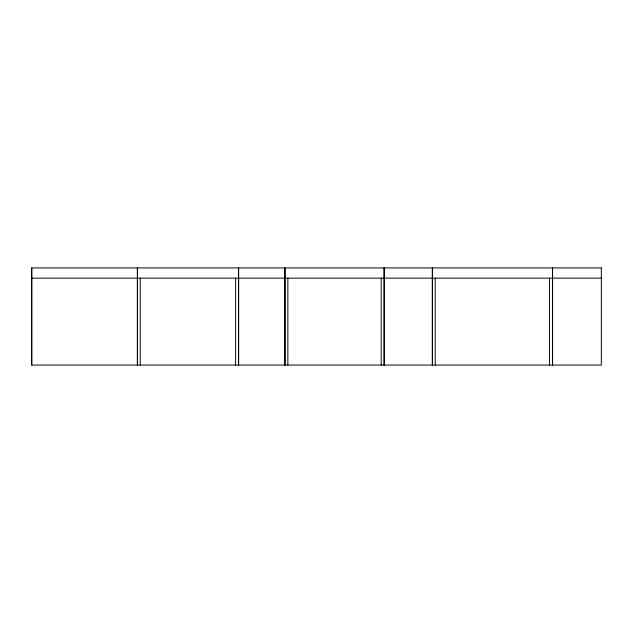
<?xml version="1.0" encoding="UTF-8"?>
<svg xmlns="http://www.w3.org/2000/svg" width="633" height="633" viewBox="0 0 633 633"><rect width="100%" height="100%" fill="white"/><g stroke="black" fill="none" stroke-linecap="round" stroke-linejoin="round"><path stroke-width="0.95" d="M31.65 278.148L601.35 278.148M552.577 267.941L552.577 365.059M552.459 267.941L552.459 365.059M549.555 278.148L549.555 365.059M435.219 278.148L435.219 365.059M432.442 267.941L432.442 365.059M432.315 267.941L432.315 365.059M384.223 267.941L384.223 365.059M384.104 267.941L384.104 365.059M381.201 278.148L381.201 365.059M287.857 278.148L287.857 365.059M285.016 267.941L285.016 365.059M284.89 267.941L284.89 365.059M238.649 267.941L238.649 365.059M238.53 267.941L238.53 365.059M235.626 278.148L235.626 365.059M140.241 278.148L140.241 365.059M137.464 267.941L137.464 365.059M137.345 267.941L137.345 365.059M31.777 267.941L31.777 365.059M601.35 267.941L31.65 267.941L31.65 365.059L601.35 365.059L601.35 267.941"/></g></svg>
